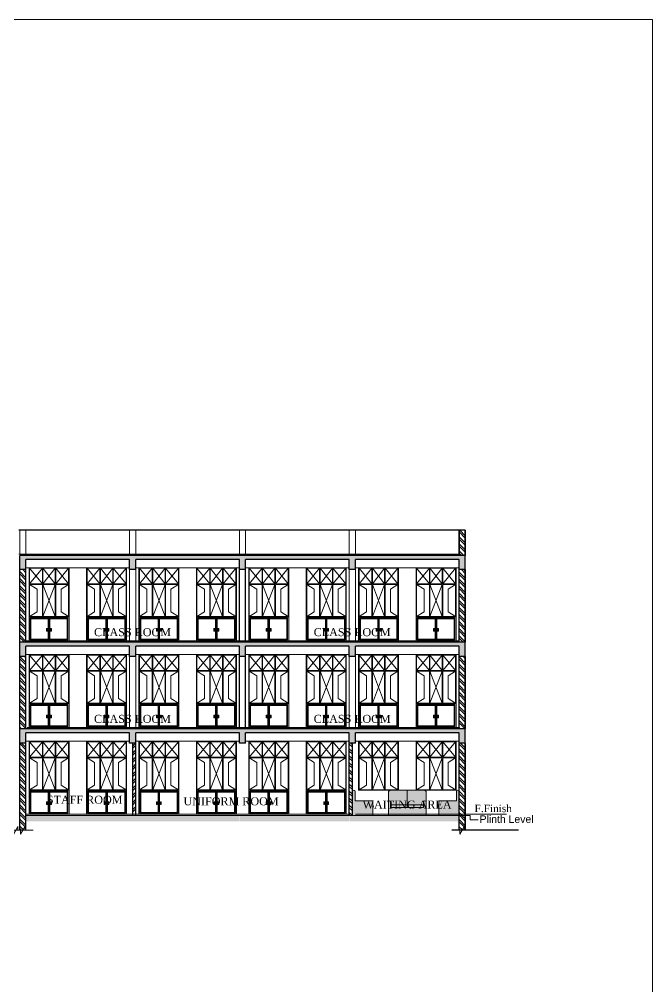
# Model space of a CAD drawing. Header units: metres. Extents: x 1545540 to 2027037, y 435419 to 693806.
# Drawn here: x 2003309 to 2027037, y 553296 to 589560 of the extents above; entities that cross this region are included whole.
import ezdxf

# ---------------------------------------------------------------- set-up
doc = ezdxf.new("R2010")
doc.units = ezdxf.units.M
doc.header["$LTSCALE"] = 1000
doc.layers.get('Defpoints').update_dxf_attribs({"lineweight": 18})
for name, color, linetype, lineweight in [('cb', 253, 'Continuous', 9), ('coloum hatch', 254, 'Continuous', 9), ('dim.1', 6, 'Continuous', 18), ('elevation', 1, 'Continuous', 13), ('elevation-2', 1, 'Continuous', 5), ('FLOOR FINISH', 10, 'Continuous', 15), ('Furniture', 13, 'Continuous', 13), ('Hatch', 8, 'Continuous', 13), ('Pool', 140, 'Continuous', 15), ('SLAB', 5, 'Continuous', 30), ('solid', 21, 'Continuous', 13), ('Wall', 7, 'Continuous', 30), ('wall l', 7, 'Continuous', 20), ('Window', 150, 'Continuous', 15), ('Window n door', 150, 'Continuous', 15)]:
    doc.layers.add(name, color=color, linetype=linetype, lineweight=lineweight)
doc.layers.add('text', color=7, linetype='Continuous')
doc.styles.add('L120', font='simplex.shx', dxfattribs={"height": 1})
doc.styles.add('style1', font='')
doc.styles.get('style1').set_extended_font_data('Century Gothic')
pattern_1 = [(130, (5502746.58, 1027870.74), (-215.178055, -18.8256405), [22.5, -247.5]), (185, (5502746.58, 1027870.74), (41.6254, 225.65764), [18, -198]), (79.5486, (5502728.65, 1027869.17), (-173.552814, 206.831863), [19.122057, -210.342634]), (133.8158, (5502746.58, 1027930.74), (-320.172315, -49.655704), [33.75, -371.25]), (83.3644, (5502719.9, 1027926.6), (-280.398812, 292.23536), [28.683086, -315.5139]), (188.8158, (5502746.58, 1027930.74), (-280.398583, 292.23558), [27, -297]), (159, (5502716.58, 1027915.74), (-179.072116, -120.785667), [22.5, -247.5]), (214, (5502716.58, 1027915.74), (-72.9946, 217.545013), [18, -198]), (108.5486, (5502701.66, 1027905.67), (-252.066789, 96.759149), [19.122057, -210.342634]), (142.5, (5502746.58, 1027870.74), (-3.6479566, 99.8681561), [0, -195.6, 0, -201, 0, -198.75]), (172.5, (5502746.58, 1027870.74), (-78.9208612, 118.3235135), [0, -114.6, 0, -191.1, 0, -75.75]), (212.5, (5502813.48, 1027870.74), (-160.1467308, -6.7664615), [0, -75, 0, -234, 0, -310.5]), (222.5, (5502843.48, 1027870.74), (-174.955851, 30.0314947), [0, -97.5, 0, -155.4, 0, -220.5])]

# ---------------------------------------------------------------- blocks, each defined once
blk = doc.blocks.new('WS')
at = {"layer": 'Window n door', "ltscale": 0.05}
for p, q in [((4988.993, 75.704), (4989.473, 75.704)), ((4988.993, 75.119), (4988.993, 75.704)), ((4988.993, 75.704), (4989.473, 75.119)), ((4989.473, 75.704), (4988.993, 75.119)), ((4989.473, 75.119), (4989.473, 75.704)), ((4989.493, 75.704), (4989.953, 75.704)), ((4989.493, 75.119), (4989.493, 75.704)), ((4989.493, 75.704), (4989.953, 75.119)), ((4989.953, 75.704), (4989.493, 75.119)), ((4989.953, 75.704), (4989.953, 75.119)), ((4989.973, 75.704), (4990.453, 75.704)), ((4989.973, 75.704), (4989.973, 75.119)), ((4989.973, 75.704), (4990.453, 75.119)), ((4990.453, 75.704), (4989.973, 75.119)), ((4990.453, 75.704), (4990.453, 75.119)), ((4988.993, 75.119), (4989.473, 75.119)), ((4988.993, 75.099), (4989.473, 75.099)), ((4988.993, 73.904), (4988.993, 75.099)), ((4988.993, 75.099), (4989.273, 74.924)), ((4989.473, 73.904), (4989.473, 75.099)), ((4989.493, 75.119), (4989.953, 75.119)), ((4989.493, 75.099), (4989.953, 75.099)), ((4989.493, 73.904), (4989.493, 75.099)), ((4989.493, 75.099), (4989.953, 73.904)), ((4989.953, 75.099), (4989.493, 73.904)), ((4989.953, 75.099), (4989.953, 73.904)), ((4989.973, 75.119), (4990.453, 75.119)), ((4989.973, 75.099), (4990.453, 75.099)), ((4989.973, 75.099), (4989.973, 73.904)), ((4990.453, 75.099), (4990.173, 74.924)), ((4990.453, 75.099), (4990.453, 73.904)), ((4989.273, 74.078), (4989.273, 74.924)), ((4990.173, 74.924), (4990.173, 74.078)), ((4989.273, 74.078), (4988.993, 73.904)), ((4990.173, 74.078), (4990.453, 73.904)), ((4989.473, 73.904), (4988.993, 73.904)), ((4989.953, 73.904), (4989.493, 73.904)), ((4990.453, 73.904), (4989.973, 73.904))]:
    blk.add_line(p, q, dxfattribs=at)
blk.add_lwpolyline([(4988.973, 75.724), (4990.473, 75.724), (4990.473, 73.884), (4988.973, 73.884)], close=True, dxfattribs=at)
blk = doc.blocks.new('gjghj')
at = {"layer": 'wall l', "ltscale": 0.05}
for p, q in [((5060.719, -64.222), (5060.719, -64.081)), ((5060.719, -64.081), (5060.804, -64.222)), ((5060.419, -64.222), (5060.719, -64.222)), ((5060.89, -64.364), (5060.804, -64.222)), ((5060.89, -64.222), (5061.19, -64.222)), ((5060.89, -64.222), (5060.89, -64.364))]:
    blk.add_line(p, q, dxfattribs=at)
blk = doc.blocks.new('FHG')
at = {"layer": 'cb', "ltscale": 0.05}
for p, q in [((3498.604, -475.286), (3497.104, -475.286)), ((3497.104, -475.286), (3497.104, -476.186)), ((3498.564, -475.326), (3497.143, -475.326)), ((3497.143, -475.326), (3497.143, -476.146)), ((3497.823, -475.346), (3497.823, -476.116)), ((3497.833, -475.346), (3497.833, -476.126)), ((3497.853, -475.346), (3497.853, -476.146)), ((3498.544, -475.346), (3497.873, -475.346)), ((3497.873, -475.346), (3497.873, -476.126)), ((3497.883, -475.346), (3497.883, -476.116)), ((3498.534, -475.356), (3497.883, -475.356)), ((3498.534, -476.116), (3498.534, -475.356)), ((3498.544, -476.126), (3498.544, -475.346)), ((3498.564, -476.146), (3498.564, -475.326)), ((3498.604, -476.186), (3498.604, -475.286)), ((3497.763, -475.716), (3497.763, -475.816)), ((3497.793, -475.716), (3497.763, -475.716)), ((3497.793, -475.716), (3497.793, -475.816)), ((3497.913, -475.716), (3497.913, -475.816)), ((3497.943, -475.716), (3497.913, -475.716)), ((3497.943, -475.716), (3497.943, -475.816)), ((3497.143, -476.146), (3498.564, -476.146)), ((3497.793, -475.816), (3497.763, -475.816)), ((3497.873, -476.126), (3498.544, -476.126)), ((3497.883, -476.116), (3498.534, -476.116)), ((3497.943, -475.816), (3497.913, -475.816)), ((3497.104, -476.186), (3498.604, -476.186))]:
    blk.add_line(p, q, dxfattribs=at)
for points in [[(3497.833, -475.346), (3497.163, -475.346), (3497.163, -476.126), (3497.833, -476.126)], [(3497.823, -475.356), (3497.173, -475.356), (3497.173, -476.116), (3497.823, -476.116)]]:
    blk.add_lwpolyline(points, dxfattribs=at)
blk = doc.blocks.new('BDF')
at = {"layer": 'solid', "ltscale": 0.05}
for points in [[(5100.398, -120.268), (5100.398, -119.918, 0.999784), (5100.297, -119.918), (5100.296, -120.818), (5101.058, -120.818), (5101.058, -120.268)], [(5101.058, -120.518, 0.508), (5101.058, -120.418)]]:
    blk.add_hatch(color=256, dxfattribs=at).paths.add_polyline_path(points)
at = {"layer": 'Furniture', "ltscale": 0.05}
for points in [[(5100.296, -120.818), (5100.297, -119.918, -0.999784), (5100.398, -119.918), (5100.398, -120.268), (5101.058, -120.268), (5101.058, -120.818), (5100.296, -120.818)], [(5101.058, -120.418, -0.508), (5101.058, -120.518, 0.999784)]]:
    blk.add_lwpolyline(points, format="xyb", dxfattribs=at)
blk = doc.blocks.new('DFGDG')
at = {"layer": 'solid', "ltscale": 0.05}
h = blk.add_hatch(color=256, dxfattribs=at)
h.paths.add_polyline_path([(5102.133, -119.867), (5101.523, -119.867, 0.244862), (5101.421, -119.918), (5101.421, -120.268), (5101.421, -120.318, -1), (5101.523, -120.318), (5101.523, -120.418), (5102.133, -120.418)])
h.paths.add_polyline_path([(5102.742, -120.418), (5102.742, -120.318, -1), (5102.844, -120.318), (5102.844, -120.268), (5102.844, -119.918, 0.236628), (5102.742, -119.867), (5102.133, -119.867), (5102.133, -120.418)])
h.paths.add_polyline_path([(5101.523, -120.518), (5101.523, -120.418), (5101.523, -120.318, 1), (5101.421, -120.318), (5101.421, -120.818), (5102.844, -120.818), (5102.844, -120.318, 1), (5102.742, -120.318), (5102.742, -120.418), (5102.742, -120.518)])
h.paths.add_polyline_path([(5102.133, -120.518), (5102.133, -120.418), (5101.523, -120.418), (5101.523, -120.518)], flags=17)
h.paths.add_polyline_path([(5102.133, -120.418), (5102.133, -120.518), (5102.742, -120.518), (5102.742, -120.418)], flags=17)
at = {"layer": 'Furniture', "ltscale": 0.05}
for p, q in [((5102.133, -119.867), (5102.133, -120.518)), ((5101.523, -120.418), (5101.523, -120.518)), ((5102.742, -120.518), (5101.523, -120.518)), ((5102.742, -120.418), (5102.742, -120.518))]:
    blk.add_line(p, q, dxfattribs=at)
for points in [[(5101.421, -120.268), (5101.421, -119.918, -0.244862), (5101.523, -119.867), (5102.742, -119.867, -0.236628), (5102.844, -119.918), (5102.844, -120.268), (5102.844, -120.818), (5101.421, -120.818), (5101.421, -119.918)], [(5101.421, -120.818), (5101.421, -120.318, -1), (5101.523, -120.318), (5101.523, -120.418), (5102.742, -120.418), (5102.742, -120.318, -1), (5102.844, -120.318), (5102.844, -120.818)]]:
    blk.add_lwpolyline(points, format="xyb", dxfattribs=at)

msp = doc.modelspace()

# ---------------------------------------------------------------- hatches: boundary and pattern name
at = {"layer": 'Hatch', "ltscale": 0.05}
h = msp.add_hatch(dxfattribs=at)
h.set_pattern_fill('ANSI32', color=256, scale=500, style=0)
h.set_pattern_definition([(135, (6090270.98, 551136.73), (132.5825214, 132.5825214), []), (135, (6090182.6, 551136.73), (132.5825214, 132.5825214), [])])
h.paths.add_polyline_path([(2019786.1397, 570408.8197), (2020016.1397, 570408.8197), (2020016.1397, 569458.8197), (2019786.1397, 569458.8197)])
h.paths.add_polyline_path([(2019786.1397, 568928.8146), (2020016.1397, 568928.8146), (2020016.1397, 566209.0277), (2019786.1397, 566209.0277)])
h.paths.add_polyline_path([(2019786.1397, 565679.0277), (2020016.1397, 565679.0277), (2020016.1397, 562959.3765), (2019786.1397, 562959.3765)])
h.paths.add_polyline_path([(2019786.1397, 562429.3765), (2020016.1397, 562429.3765), (2020016.1397, 559159.655), (2019987.0083, 559159.655), (2019987.0083, 559301.4346), (2019901.7269, 559159.655), (2019786.1397, 559159.655)])
h = msp.add_hatch(dxfattribs=at)
h.set_pattern_fill('AR-CONC', color=256, scale=30, style=0)
h.set_pattern_definition(pattern_1)
h.paths.add_polyline_path([(2003327.0379, 569458.8197), (2020016.1397, 569458.8197), (2020016.1397, 568928.8146), (2019786.1397, 568928.8146), (2019786.1397, 569308.8197), (2015901.1397, 569308.8197), (2015901.1397, 568928.8146), (2015671.1397, 568928.8146), (2015671.1397, 569308.8197), (2011786.1397, 569308.8197), (2011786.1397, 568928.8146), (2011556.1397, 568928.8146), (2011556.1397, 569308.8197), (2007671.1397, 569308.8197), (2007671.1397, 568928.8146), (2007441.1397, 568928.8146), (2007441.1397, 569308.8197), (2003557.0379, 569308.8197), (2003557.0379, 568928.8146), (2003327.0379, 568928.8146)])
h = msp.add_hatch(dxfattribs=at)
h.set_pattern_fill('ANSI32', color=256, scale=500, style=0)
h.set_pattern_definition([(135, (6090270.98, 551136.73), (132.5825214, 132.5825214), []), (135, (6090182.6, 551136.73), (132.5825214, 132.5825214), [])])
h.paths.add_polyline_path([(2003327.0379, 562429.3765), (2003557.0379, 562429.3765), (2003557.0379, 560659.7254), (2003556.1397, 560659.7254), (2003556.1397, 559759.7254), (2003557.0379, 559759.7254), (2003557.0379, 559159.655), (2003527.9065, 559159.655), (2003527.9065, 559301.4346), (2003442.6251, 559159.655), (2003327.0379, 559159.655)])
h.paths.add_polyline_path([(2003327.0379, 565679.0277), (2003557.0379, 565679.0277), (2003557.0379, 563909.3765), (2003556.1397, 563909.3765), (2003556.1397, 563009.3765), (2003557.0379, 563009.3765), (2003557.0379, 562959.3765), (2003327.0379, 562959.3765)])
h.paths.add_polyline_path([(2003327.0379, 568928.8146), (2003557.0379, 568928.8146), (2003557.0379, 567159.1686), (2003556.1397, 567159.1686), (2003556.1397, 566259.1686), (2003557.0379, 566259.1686), (2003557.0379, 566209.0277), (2003327.0379, 566209.0277)])
h = msp.add_hatch(dxfattribs=at)
h.set_pattern_fill('AR-CONC', color=256, scale=30, style=0)
h.set_pattern_definition(pattern_1)
h.paths.add_polyline_path([(2003327.0379, 566209.0277), (2020016.1397, 566209.0277), (2020016.1397, 565679.0277), (2019786.1397, 565679.0277), (2019786.1397, 566059.0277), (2015901.1397, 566059.0277), (2015901.1397, 565679.0277), (2015671.1397, 565679.0277), (2015671.1397, 566059.0277), (2011786.1397, 566059.0277), (2011786.1397, 565679.0277), (2011556.1397, 565679.0277), (2011556.1397, 566059.0277), (2007671.1397, 566059.0277), (2007671.1397, 565679.0277), (2007441.1397, 565679.0277), (2007441.1397, 566059.0277), (2003557.0379, 566059.0277), (2003557.0379, 565679.0277), (2003327.0379, 565679.0277)])
h = msp.add_hatch(dxfattribs=at)
h.set_pattern_fill('AR-CONC', color=256, scale=30, style=0)
h.set_pattern_definition(pattern_1)
h.paths.add_polyline_path([(2003327.0379, 562959.3765), (2020016.1397, 562959.3765), (2020016.1397, 562429.3765), (2019786.1397, 562429.3765), (2019786.1397, 562809.3765), (2015901.1397, 562809.3765), (2015901.1397, 562429.3765), (2015671.1397, 562429.3765), (2015671.1397, 562809.3765), (2011786.1397, 562809.3765), (2011786.1397, 562429.3765), (2011556.1397, 562429.3765), (2011556.1397, 562809.3765), (2007671.1397, 562809.3765), (2007671.1397, 562429.3765), (2007441.1397, 562429.3765), (2007441.1397, 562809.3765), (2003557.0379, 562809.3765), (2003557.0379, 562429.3765), (2003327.0379, 562429.3765)])
h = msp.add_hatch(dxfattribs=at)
h.set_pattern_fill('ANSI32', color=256, scale=500, style=0)
h.set_pattern_definition([(45, (-2021831, 1305114.3), (-132.5825214, 132.5825214), []), (45, (-2021742.6, 1305114.3), (-132.5825214, 132.5825214), [])])
h.paths.add_polyline_path([(2007671.1397, 562429.3765), (2007555.5526, 562429.3765), (2007555.5526, 559759.7254), (2007671.1397, 559759.7254)])
h = msp.add_hatch(dxfattribs=at)
h.set_pattern_fill('ANSI32', color=256, scale=500, style=0)
h.set_pattern_definition([(135, (5063051.36, 1146005.18), (132.582521, 132.582521), []), (135, (5062962.97, 1146005.18), (132.582521, 132.582521), [])])
h.paths.add_polyline_path([(2015786.1397, 559709.7254), (2015671.1397, 559709.7254), (2015671.1397, 562429.3765), (2015786.1397, 562429.3765)])
at = {"layer": 'wall l', "ltscale": 0.05}
h = msp.add_hatch(dxfattribs=at)
h.set_pattern_fill('EARTH', color=256, scale=750, angle=45, style=0)
h.set_pattern_definition([(135, (6133027.98, 639234.7), (-3e-14, 265.165043), [187.5, -187.5]), (135, (6133077.7, 639284.42), (-3e-14, 265.165043), [187.5, -187.5]), (135, (6133127.42, 639334.14), (-3e-14, 265.165043), [187.5, -187.5]), (45, (6133127.42, 639367.29), (265.165043, 6e-14), [187.5, -187.5]), (45, (6133077.7, 639417), (265.165043, 6e-14), [187.5, -187.5]), (45, (6133027.98, 639466.72), (265.165043, 6e-14), [187.5, -187.5])])
h.paths.add_polyline_path([(2011567.068, 559709.7254), (2011786.1397, 559709.7254), (2011786.1397, 559496.2992), (2011567.068, 559496.2992)])
h.paths.add_polyline_path([(2015679.3421, 559709.7254), (2015902.8304, 559709.7254), (2015902.8304, 559492.8472), (2015679.3421, 559492.8472)])
h.paths.add_polyline_path([(2011556.1397, 559709.7254), (2011556.1397, 559495.5212), (2003557.0379, 559495.5212), (2003557.0379, 559709.7254)])
h.paths.add_polyline_path([(2015671.1397, 559709.7254), (2015671.1397, 559495.5212), (2011786.1397, 559495.5212), (2011786.1397, 559709.7254)])
h.paths.add_polyline_path([(2019786.1397, 559709.7254), (2019786.1397, 559495.5212), (2015901.1397, 559495.5212), (2015901.1397, 559709.7254)])

# ---------------------------------------------------------------- linework, layer by layer
at = {"layer": 'coloum hatch', "ltscale": 0.05}
for p, q in [((2003327.0379, 569508.8197), (2003327.0379, 570408.8197)), ((2003557.0379, 569508.8197), (2003557.0379, 570408.8197)), ((2007441.1397, 569508.8197), (2007441.1397, 570408.8197)), ((2007671.1397, 569508.8197), (2007671.1397, 570408.8197)), ((2011556.1397, 569508.8197), (2011556.1397, 570408.8197)), ((2011786.1397, 569508.8197), (2011786.1397, 570408.8197)), ((2015671.1397, 569508.8197), (2015671.1397, 570408.8197)), ((2015901.1397, 569508.8197), (2015901.1397, 570408.8197)), ((2007441.1397, 568928.8146), (2007441.1397, 566259.1686)), ((2007671.1397, 568928.8146), (2007671.1397, 566259.1686)), ((2015671.1397, 566258.8197), (2015671.1397, 568928.8146)), ((2015901.1397, 566259.0277), (2015901.1397, 568928.8146)), ((2007441.1397, 565679.0277), (2007441.1397, 563009.3765)), ((2007671.1397, 565679.0277), (2007671.1397, 563009.3765)), ((2015671.1397, 563009.3765), (2015671.1397, 565679.0277)), ((2015901.1397, 563009.3765), (2015901.1397, 565679.0277)), ((2015671.1397, 562959.3765), (2015671.1397, 562960.6469))]:
    msp.add_line(p, q, dxfattribs=at)
at = {"layer": 'Defpoints', "ltscale": 50}
for p, q in [((1545539.6716, 589560.2152), (2027037.0061, 589560.2152)), ((2027037.0061, 589560.2152), (2027037.0061, 435418.7361))]:
    msp.add_line(p, q, dxfattribs=at)
at = {"layer": 'dim.1', "ltscale": 0.05}
for p, q in [((2019785.1397, 559759.3765), (2021565.5005, 559759.3765)), ((2019785.1397, 559709.3765), (2020200.0404, 559709.3765)), ((2020200.0404, 559709.3765), (2020200.0404, 559551.2402)), ((2020200.0404, 559551.2402), (2020503.6022, 559551.2402))]:
    msp.add_line(p, q, dxfattribs=at)
at = {"layer": 'elevation', "ltscale": 0.05}
for p, q in [((2019786.1397, 569508.8197), (2003287.0379, 569508.8197)), ((2019786.1397, 566259.0277), (2003596.1397, 566259.0277)), ((2019786.1397, 563009.3765), (2003596.1397, 563009.3765))]:
    msp.add_line(p, q, dxfattribs=at)
at = {"layer": 'elevation-2', "ltscale": 0.05}
for p, q in [((2003557.0379, 568998.8146), (2007441.1397, 568998.8146)), ((2007671.1397, 568998.8146), (2011556.1397, 568998.8146)), ((2011786.1397, 568998.8146), (2015671.1397, 568998.8146)), ((2015901.1397, 568998.8146), (2019786.1397, 568998.8146)), ((2003557.0379, 565749.0277), (2007441.1397, 565749.0277)), ((2007671.1397, 565749.0277), (2011556.1397, 565749.0277)), ((2011786.1397, 565749.0277), (2015671.1397, 565749.0277)), ((2015901.1397, 565749.0277), (2019786.1397, 565749.0277)), ((2003557.0379, 562499.3765), (2007441.1397, 562499.3765)), ((2007671.1397, 562499.3765), (2011556.1397, 562499.3765)), ((2011786.1397, 562499.3765), (2015671.1397, 562499.3765)), ((2015901.1397, 562499.3765), (2019786.1397, 562499.3765))]:
    msp.add_line(p, q, dxfattribs=at)
at = {"layer": 'FLOOR FINISH', "ltscale": 0.05}
for p, q in [((2011556.1397, 566259.1686), (2003556.1397, 566259.1686)), ((2015671.1397, 566259.1686), (2011786.1397, 566259.1686)), ((2019786.1397, 566259.1686), (2015901.1397, 566259.1686)), ((2011556.1397, 563009.3765), (2003596.1397, 563009.3765)), ((2015671.1397, 563009.3765), (2011786.1397, 563009.3765)), ((2019786.1397, 563009.3765), (2015901.1397, 563009.3765)), ((2015786.1397, 559759.7254), (2003556.1397, 559759.7254)), ((2019786.1397, 559759.7254), (2015901.1397, 559759.7254))]:
    msp.add_line(p, q, dxfattribs=at)
at = {"layer": 'SLAB', "ltscale": 0.05}
for p, q in [((2020016.1397, 569458.8197), (2003327.0379, 569458.8197)), ((2003327.0379, 568928.8146), (2003327.0379, 569458.8197)), ((2020016.1397, 568928.8146), (2020016.1397, 569458.8197)), ((2007441.1397, 569308.8197), (2003557.0379, 569308.8197)), ((2003557.0379, 568928.8146), (2003557.0379, 569308.8197)), ((2007441.1397, 568928.8146), (2007441.1397, 569308.8197)), ((2011556.1397, 569308.8197), (2007671.1397, 569308.8197)), ((2007671.1397, 568928.8146), (2007671.1397, 569308.8197)), ((2011556.1397, 568928.8146), (2011556.1397, 569308.8197)), ((2015671.1397, 569308.8197), (2011786.1397, 569308.8197)), ((2011786.1397, 568928.8146), (2011786.1397, 569308.8197)), ((2015671.1397, 568928.8146), (2015671.1397, 569308.8197)), ((2019786.1397, 569308.8197), (2015901.1397, 569308.8197)), ((2015901.1397, 568928.8146), (2015901.1397, 569308.8197)), ((2019786.1397, 568928.8146), (2019786.1397, 569308.8197)), ((2003557.0379, 568928.8146), (2003327.0379, 568928.8146)), ((2007671.1397, 568928.8146), (2007441.1397, 568928.8146)), ((2011786.1397, 568928.8146), (2011556.1397, 568928.8146)), ((2015901.1397, 568928.8146), (2015671.1397, 568928.8146)), ((2020016.1397, 568928.8146), (2019786.1397, 568928.8146)), ((2020016.1397, 566209.0277), (2003327.0379, 566209.0277)), ((2003327.0379, 565679.0277), (2003327.0379, 566209.0277)), ((2020016.1397, 565679.0277), (2020016.1397, 566209.0277)), ((2007441.1397, 566059.0277), (2003557.0379, 566059.0277)), ((2003557.0379, 565679.0277), (2003557.0379, 566059.0277)), ((2007441.1397, 565679.0277), (2007441.1397, 566059.0277)), ((2011556.1397, 566059.0277), (2007671.1397, 566059.0277)), ((2007671.1397, 565679.0277), (2007671.1397, 566059.0277)), ((2011556.1397, 565679.0277), (2011556.1397, 566059.0277)), ((2015671.1397, 566059.0277), (2011786.1397, 566059.0277)), ((2011786.1397, 565679.0277), (2011786.1397, 566059.0277)), ((2015671.1397, 565679.0277), (2015671.1397, 566059.0277)), ((2019786.1397, 566059.0277), (2015901.1397, 566059.0277)), ((2015901.1397, 565679.0277), (2015901.1397, 566059.0277)), ((2019786.1397, 565679.0277), (2019786.1397, 566059.0277)), ((2003557.0379, 565679.0277), (2003327.0379, 565679.0277)), ((2007671.1397, 565679.0277), (2007441.1397, 565679.0277)), ((2011786.1397, 565679.0277), (2011556.1397, 565679.0277)), ((2015901.1397, 565679.0277), (2015671.1397, 565679.0277)), ((2020016.1397, 565679.0277), (2019786.1397, 565679.0277)), ((2020016.1397, 562959.3765), (2003327.0379, 562959.3765)), ((2003327.0379, 562429.3765), (2003327.0379, 562959.3765)), ((2020016.1397, 562429.3765), (2020016.1397, 562959.3765)), ((2007441.1397, 562809.3765), (2003557.0379, 562809.3765)), ((2003557.0379, 562429.3765), (2003557.0379, 562809.3765)), ((2007441.1397, 562429.3765), (2007441.1397, 562809.3765)), ((2011556.1397, 562809.3765), (2007671.1397, 562809.3765)), ((2007671.1397, 562429.3765), (2007671.1397, 562809.3765)), ((2011556.1397, 562429.3765), (2011556.1397, 562809.3765)), ((2015671.1397, 562809.3765), (2011786.1397, 562809.3765)), ((2011786.1397, 562429.3765), (2011786.1397, 562809.3765)), ((2015671.1397, 562429.3765), (2015671.1397, 562809.3765)), ((2019786.1397, 562809.3765), (2015901.1397, 562809.3765)), ((2015901.1397, 562429.3765), (2015901.1397, 562809.3765)), ((2019786.1397, 562429.3765), (2019786.1397, 562809.3765)), ((2003557.0379, 562429.3765), (2003327.0379, 562429.3765)), ((2007671.1397, 562429.3765), (2007441.1397, 562429.3765)), ((2011786.1397, 562429.3765), (2011556.1397, 562429.3765)), ((2015901.1397, 562429.3765), (2015671.1397, 562429.3765)), ((2020016.1397, 562429.3765), (2019786.1397, 562429.3765))]:
    msp.add_line(p, q, dxfattribs=at)
at = {"layer": 'Wall', "ltscale": 0.05}
for p, q in [((2020016.1397, 570408.8197), (2003287.0379, 570408.8197)), ((2019786.1397, 570408.8197), (2019786.1397, 569458.8197)), ((2019786.1397, 569458.8197), (2019786.1397, 570408.8197)), ((2020016.1397, 570408.8197), (2020016.1397, 569458.8197)), ((2020016.1397, 569458.8197), (2020016.1397, 570408.8197)), ((2003327.0379, 566209.1686), (2003327.0379, 568928.8146)), ((2003557.0379, 566209.1686), (2003557.0379, 568928.8146)), ((2011556.1397, 566209.1686), (2011556.1397, 568928.8146)), ((2011786.1397, 566209.1686), (2011786.1397, 568928.8146)), ((2019786.1397, 566209.1686), (2019786.1397, 568928.8146)), ((2020016.1397, 568928.8146), (2020016.1397, 566209.1686)), ((2020016.1397, 566209.1686), (2020016.1397, 568928.8146)), ((2003327.0379, 562959.3765), (2003327.0379, 565679.0277)), ((2003557.0379, 562959.3765), (2003557.0379, 565679.0277)), ((2011556.1397, 562959.3765), (2011556.1397, 565679.0277)), ((2011786.1397, 562959.3765), (2011786.1397, 565679.0277)), ((2019786.1397, 562959.3765), (2019786.1397, 565679.0277)), ((2020016.1397, 565679.0277), (2020016.1397, 562959.3765)), ((2020016.1397, 562959.3765), (2020016.1397, 565679.0277)), ((2003327.0379, 559159.655), (2003327.0379, 562429.3765)), ((2003557.0379, 559159.655), (2003557.0379, 562429.3765)), ((2007555.5526, 559709.7254), (2007555.5526, 562429.3765)), ((2007671.1397, 559709.7254), (2007671.1397, 562429.3765)), ((2015671.1397, 559709.7254), (2015671.1397, 562429.3765)), ((2015786.1397, 559709.7254), (2015786.1397, 562429.3765)), ((2019786.1397, 559159.655), (2019786.1397, 562429.3765)), ((2020016.1397, 562429.3765), (2020016.1397, 559159.655)), ((2020016.1397, 559159.655), (2020016.1397, 562429.3765)), ((2022016.1397, 559159.655), (2019517.0379, 559159.655))]:
    msp.add_line(p, q, dxfattribs=at)
at = {"layer": 'wall l', "ltscale": 0.05}
for p, q in [((2011556.1397, 559709.7254), (2003556.1397, 559709.7254)), ((2015671.1397, 559709.7254), (2011556.1397, 559709.7254)), ((2019786.1397, 559709.7254), (2015671.1397, 559709.7254))]:
    msp.add_line(p, q, dxfattribs=at)

# ---------------------------------------------------------------- block references
at = {"layer": 'cb', "yscale": 999.9999998279076, "zscale": 999.9999998279076}
for p, xscale in [((-1493432.6757, 1042444.6294), 999.9999998279076), ((-1491277.6757, 1042444.6294), 999.9999998279076), ((-1489317.6757, 1042444.6294), 999.9999998279076), ((-1487162.6757, 1042444.6294), 999.9999998279076), ((-1485202.6757, 1042444.6294), 999.9999998279076), ((-1483047.6757, 1042444.6294), 999.9999998279076), ((-1481087.6757, 1042444.6294), 999.9999998279076), ((-1478932.6757, 1042444.6294), 999.9999998279076), ((-1493432.6757, 1039194.8374), 999.9999998279076), ((-1491277.6757, 1039194.8374), 999.9999998279076), ((-1489317.6757, 1039194.8374), 999.9999998279076), ((-1487162.6757, 1039194.8374), 999.9999998279076), ((-1485202.6757, 1039194.8374), 999.9999998279076), ((-1483047.6757, 1039194.8374), 999.9999998279076), ((-1481087.6757, 1039194.8374), 999.9999998279076), ((-1478932.6757, 1039194.8374), 999.9999998279076), ((-1493432.6757, 1035945.1863), 999.9999998279076), ((-1491277.6757, 1035945.1863), 999.9999998279076), ((-1489317.6757, 1035945.1863), 999.9999998279076), ((-1487162.6757, 1035945.1863), 999.9999998279076), ((5510504.9551, 1035945.1863), -999.9999998279076), ((5512659.9551, 1035945.1863), -999.9999998279076)]:
    msp.add_blockref('FHG', p, dxfattribs=dict(at, xscale=xscale))
at = {"layer": 'Pool', "yscale": 999.9999998279076, "zscale": 999.9999998279076}
for name, p, xscale in [('BDF', (-3084510.4038, 680526.4001), 999.9999998279076), ('DFGDG', (7119977.8156, 680526.4001), -999.9999998279076), ('BDF', (7120082.6833, 680526.4001), -999.9999998279076)]:
    msp.add_blockref(name, p, dxfattribs=dict(at, xscale=xscale))
at = {"layer": 'Wall', "xscale": -999.9999998279076, "yscale": 999.9999998279076, "zscale": 999.9999998279076}
for p in [(7063976.9135, 623382.0546), (7064246.9135, 623382.0546), (7080706.0153, 623382.0546)]:
    msp.add_blockref('gjghj', p, dxfattribs=at)
at = {"layer": 'Window', "xscale": -999.9999998279076, "yscale": 999.9999998279076, "zscale": 999.9999998279076}
for p in [(6994143.9058, 493275.1947), (6996298.9058, 493275.1947), (6998258.9058, 493275.1947), (7000413.9058, 493275.1947), (7002373.9058, 493275.1947), (7004528.9058, 493275.1947), (7006488.9058, 493275.1947), (7008643.9058, 493275.1947), (6994143.9058, 490025.4027), (6996298.9058, 490025.4027), (6998258.9058, 490025.4027), (7000413.9058, 490025.4027), (7002373.9058, 490025.4027), (7004528.9058, 490025.4027), (7006488.9058, 490025.4027), (7008643.9058, 490025.4027), (6994143.9058, 486775.7516), (6996298.9058, 486775.7516), (6998258.9058, 486775.7516), (7000413.9058, 486775.7516), (7002373.9058, 486775.7516), (7004528.9058, 486775.7516), (7006488.9058, 486775.7516), (7008643.9058, 486775.7516)]:
    msp.add_blockref('WS', p, dxfattribs=at)

# ---------------------------------------------------------------- texts
at = {"layer": 'text', "attachment_point": 1, "rotation": 0.00000001, "style": 'L120'}
for s, insert, char_height, width in [('\\pi1019.4;{\\fTimes New Roman|b0|i0|c0|p18;CLASS ROOM}', (2005087.6161, 566736.0468), 300, 4832.064043), ('\\pi1019.4;{\\fTimes New Roman|b0|i0|c0|p18;CLASS ROOM}', (2013318.5143, 566736.0468), 300, 4832.064043), ('\\pi1019.4;{\\fTimes New Roman|b0|i0|c0|p18;CLASS ROOM}', (2005087.6161, 563486.2547), 300, 4832.064043), ('\\pi1019.4;{\\fTimes New Roman|b0|i0|c0|p18;CLASS ROOM}', (2013318.5143, 563486.2547), 300, 4832.064043), ('\\pi984.89;{\\fTimes New Roman|b0|i0|c0|p18;STAFF ROOM}', (2003355.4992, 560453.4167), 300, 4702.229492), ('\\pi425.49;{\\fTimes New Roman|b0|i0|c0|p18;UNIFORM ROOM}', (2009033.7775, 560395.5402), 300, 4322.064043), ('\\pi536.45;{\\fTimes New Roman|b0|i0|c0|p18;WAITING AREA}', (2015631.6398, 560271.0636), 300, 4322.064043), ('\\pi1737;{\\fTimes New Roman|b0|i0|c0|p18;F.Finish}', (2018627.1472, 560117.9512), 280, 4832.064043)]:
    msp.add_mtext(s, dxfattribs=dict(at, insert=insert, char_height=char_height, width=width))
at = {"layer": 'text', "insert": (2020553.8889, 559716.8421), "char_height": 350, "width": 26669.839272, "attachment_point": 1, "style": 'style1'}
msp.add_mtext('{\\fArial|b0|i0|c0|p34;\\H0.8x;Plinth Level\\H1.25x;  }', dxfattribs=at)

doc.saveas('drawing.dxf')
